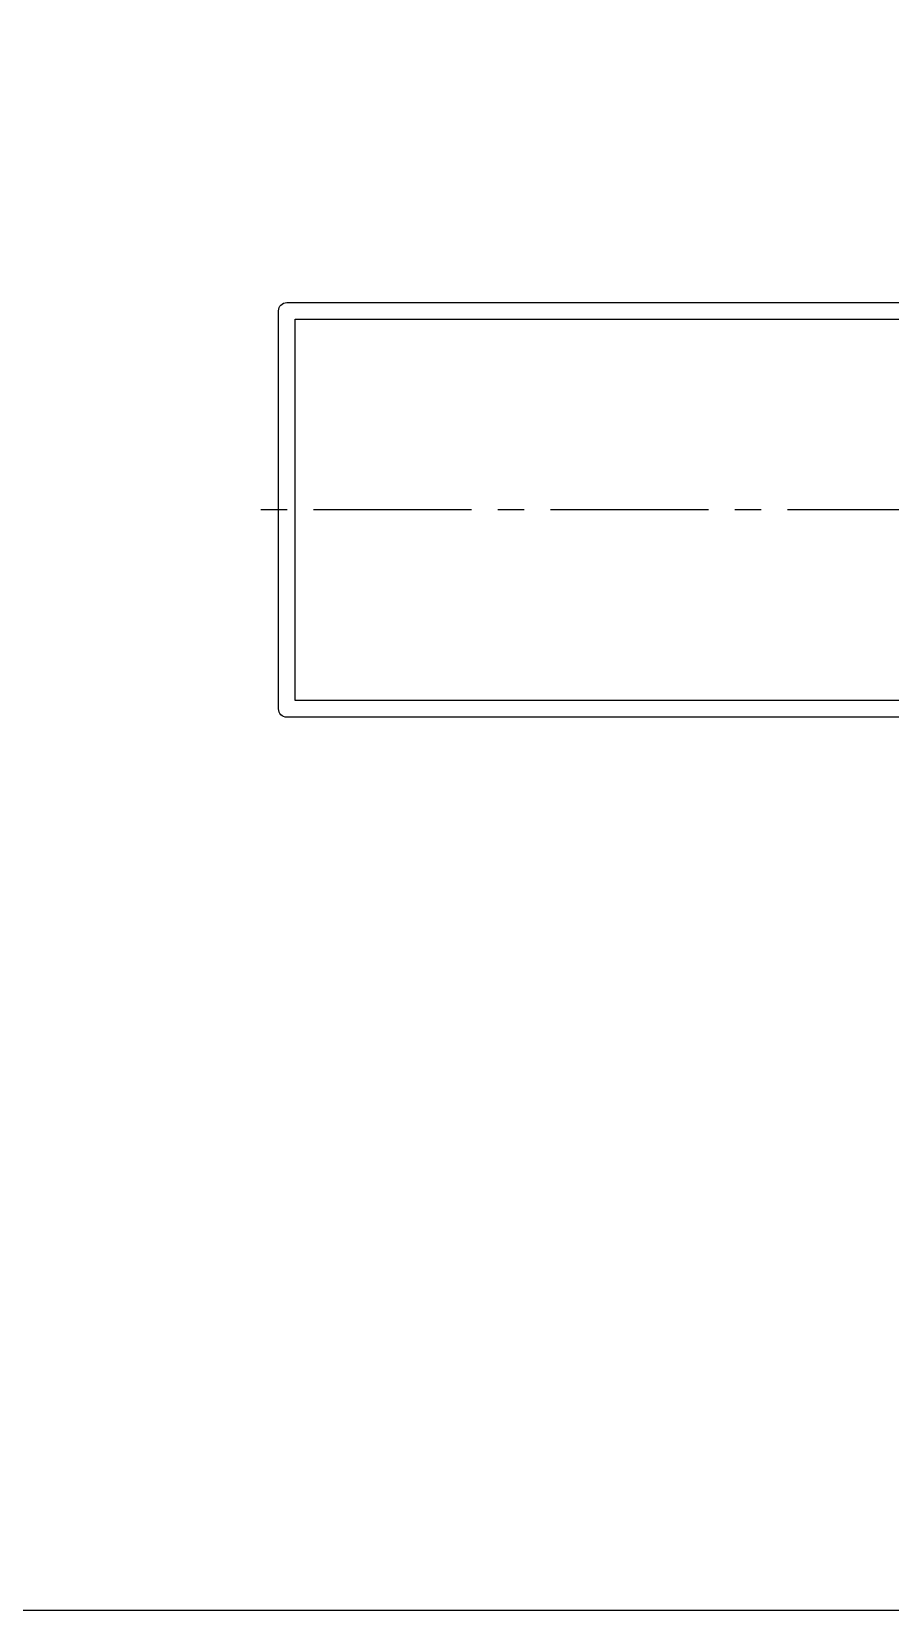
# Model space of a CAD drawing. Header units: millimetres. Extents: x 1744 to 18744, y -2272 to 2782.
# Drawn here: x 6625.7 to 6729.3, y 2066.4 to 2256.8 of the extents above; entities that cross this region are included whole.
import ezdxf

# ---------------------------------------------------------------- set-up
doc = ezdxf.new("R2010")
doc.units = ezdxf.units.MM
doc.linetypes.add('CENTER2', pattern=[28.574999999999992, 19.05, -3.174999999999998, 3.174999999999998, -3.174999999999998])
doc.layers.add('Steklopaket 50mm', color=100, linetype='Continuous')

# ---------------------------------------------------------------- blocks, each defined once
blk = doc.blocks.new('КП45550')
at = {"color": 217, "true_color": 0x93278f}
blk.add_lwpolyline([(-5, 6.375735931287636, -0.1989123673797085), (-4.912132034356543, 6.587867965643452), (-4.5, 7), (-4.912132034356543, 7.412132034354725, -0.1989123673796275), (-5, 7.624264068710544), (-5, 19), (-13, 19), (-13, 15.5), (-12, 15.5, -0.41421356237312), (-11.5, 15), (-11.5, 14.49999999999818, -0.4142135623731739), (-12, 13.99999999999818), (-14.42917960675004, 14, -0.1164338214657406), (-14.56334368540047, 14.03167184269841), (-15.33416407864933, 14.41708203932285, -0.2840790438401885), (-15.5, 14.6854101966237), (-15.5, 15.19999999999891, -0.4142135623734946), (-15.20000000000073, 15.5), (-14.5, 15.49999999999818), (-14.5, 16.99999999999818), (-14.91213203435654, 17.41213203435473, -0.1989123673792317), (-15, 17.62426406871053), (-15.00000000000091, 19), (-18.5645898033772, 19, -0.2840790438404208), (-18.83291796067715, 19.16583592135066), (-19.00000000000182, 19.5), (-19.1670820393274, 19.16583592135066, -0.2840790438404208), (-19.43541019662734, 19), (-23, 19), (-23, 17.62426406871053, -0.1989123673795694), (-23.08786796564437, 17.41213203435473), (-23.5, 17), (-23.5, 15.5), (-22.79999999999927, 15.49999999999818, -0.4142135623732223), (-22.5, 15.19999999999891), (-22.5, 14.6854101966237, -0.2840790438402298), (-22.66583592135066, 14.41708203932467), (-23.43665631460044, 14.03167184269841, -0.1164338214658029), (-23.57082039324996, 14), (-24.5, 14, -0.4142135623729827), (-25, 14.5), (-25, 119, -0.4142135623730951), (-24, 120), (24, 120, -0.4142135623730971), (25, 119), (24.99999999999909, 14.5, -0.4142135623729827), (24.5, 14), (23.57082039324996, 14, -0.1164338214658029), (23.43665631459953, 14.03167184269841), (22.66583592134975, 14.41708203932467, -0.2840790438402298), (22.5, 14.6854101966237), (22.49999999999909, 15.19999999999891, -0.4142135623732223), (22.79999999999927, 15.49999999999818), (23.5, 15.5), (23.5, 17), (23.08786796564437, 17.41213203435473, -0.1989123673795694), (23, 17.62426406871053), (23, 19), (19.43541019662734, 19, -0.2840790438404208), (19.16708203932649, 19.16583592134884), (19.00000000000182, 19.5), (18.83291796067715, 19.16583592134884, -0.2840790438404208), (18.5645898033772, 18.99999999999818), (15.00000000000091, 18.99999999999818), (15, 17.62426406871053, -0.1989123673792317), (14.91213203435563, 17.41213203435473), (14.5, 16.99999999999818), (14.5, 15.49999999999818), (15.20000000000073, 15.5, -0.4142135623734946), (15.5, 15.19999999999891), (15.5, 14.6854101966237, -0.2840790438401885), (15.33416407864933, 14.41708203932285), (14.56334368540047, 14.03167184269841, -0.1164338214657406), (14.42917960675004, 14), (12, 13.99999999999818, -0.4142135623731739), (11.5, 14.49999999999818), (11.5, 15, -0.4142135623730951), (12, 15.5), (13, 15.5), (13, 19), (5.000000000001818, 19), (5.000000000000908, 7.624264068710544, -0.1989123673796247), (4.912132034356543, 7.412132034354725), (4.500000000000908, 6.999999999998181), (4.912132034356543, 6.587867965643452, -0.1989123673797289), (5.000000000000908, 6.375735931287636), (5.000000000000908, 0.5, -0.4142135623730951), (4.500000000000908, 0), (3.124264068712363, 0, -0.1989123673796377), (2.912132034356545, 0.0878679656434542), (2.087867965645273, 0.9121320343547267, -0.1989123673796765), (2, 1.124264068710542), (2, 1.46458980337411, -0.2840790438404128), (2.165835921350661, 1.732917960674965), (2.5, 1.899999999999636), (2.165835921350661, 2.067082039324303, -0.2840790438404123), (2, 2.335410196625161), (2, 3.264589803373382, -0.2840790438404123), (2.165835921350661, 3.53291796067424), (2.5, 3.699999999998908), (2.165835921350661, 3.867082039323576, -0.2840790438404123), (2, 4.135410196624433), (2, 5.064589803374471, -0.2840790438404123), (2.165835921350661, 5.332917960673511), (2.5, 5.5), (2.165835921350661, 5.667082039324667, -0.2840790438404123), (2, 5.935410196623705), (2, 6.864589803373745, -0.2840790438404123), (2.165835921350661, 7.132917960674602), (2.5, 7.299999999999272), (2.165835921350661, 7.46708203932394, -0.2840790438404123), (2, 7.735410196624797), (2, 8.664589803374838, -0.2840790438404123), (2.165835921350661, 8.932917960673876), (2.5, 9.099999999998543), (2.165835921350661, 9.267082039325034, -0.2840790438404123), (2, 9.53541019662407), (2, 10.46458980337411, -0.2840790438404123), (2.165835921350661, 10.73291796067497), (2.5, 10.89999999999963), (2.165835921350661, 11.0670820393243, -0.2840790438404123), (2, 11.33541019662516), (2, 12.26458980337338, -0.2840790438404123), (2.165835921350661, 12.53291796067424), (2.5, 12.69999999999891), (2.165835921350661, 12.86708203932358, -0.2840790438403665), (2, 13.13541019662443), (2, 14.06458980337447, -0.2840790438404128), (2.165835921350661, 14.33291796067351), (2.5, 14.5), (2.165835921350661, 14.66708203932467, -0.2840790438404123), (2, 14.93541019662371), (2, 15.86458980337375, -0.2840790438404123), (2.165835921350661, 16.1329179606746), (2.5, 16.29999999999927), (2, 18), (9.095e-13, 19), (-2, 18), (-2, 17.63541019662443, -0.2840790438404123), (-2.165835921348838, 17.36708203932358), (-2.5, 17.19999999999891), (-2.165835921348838, 17.03291796067424, -0.2840790438404123), (-2, 16.76458980337338), (-2, 15.83541019662516, -0.2840790438404123), (-2.165835921348838, 15.5670820393243), (-2.5, 15.39999999999963), (-2.165835921348838, 15.23291796067496, -0.2840790438404123), (-2, 14.96458980337411), (-2, 14.03541019662407, -0.2840790438404128), (-2.165835921348838, 13.76708203932503), (-2.5, 13.59999999999853), (-2.165835921348838, 13.43291796067388, -0.2840790438404123), (-2, 13.16458980337484), (-2, 12.2354101966248, -0.2840790438404123), (-2.165835921348838, 11.96708203932394), (-2.5, 11.79999999999927), (-2.165835921348838, 11.6329179606746, -0.2840790438404123), (-2, 11.36458980337375), (-2, 10.4354101966237, -0.2840790438404123), (-2.165835921348838, 10.16708203932467), (-2.5, 10), (-2.165835921348838, 9.832917960673512, -0.2840790438404123), (-2, 9.564589803374474), (-2, 8.635410196624434, -0.2840790438404123), (-2.165835921348838, 8.367082039323577), (-2.5, 8.199999999998905), (-2.165835921348838, 8.03291796067424, -0.2840790438404123), (-2, 7.764589803373382), (-2, 6.835410196625161, -0.2840790438404123), (-2.165835921348838, 6.567082039324303), (-2.5, 6.399999999999636), (-2.165835921348838, 6.232917960674967, -0.2840790438404123), (-2, 5.96458980337411), (-2, 5.03541019662407, -0.2840790438404123), (-2.165835921348838, 4.767082039325032), (-2.5, 4.599999999998543), (-2.165835921348838, 4.432917960673876, -0.2840790438404123), (-2, 4.164589803374837), (-2, 3.235410196624798, -0.2840790438404123), (-2.165835921348838, 2.967082039323939), (-2.5, 2.799999999999272), (-2.165835921348838, 2.632917960674602, -0.2840790438404123), (-2, 2.364589803373744), (-1.99999999999909, 1.124264068710542, -0.1989123673796742), (-2.087867965643454, 0.9121320343547267), (-2.912132034354725, 0.0878679656434542, -0.1989123673796432), (-3.124264068710544, 0), (-4.5, 0, -0.4142135623730951), (-5, 0.5)], format="xyb", close=True, dxfattribs=at)
blk.add_lwpolyline([(23, 21), (-23, 21), (-23, 118), (23, 118)], close=True, dxfattribs=at)
blk = doc.blocks.new('*U285')
at = {"color": 0, "linetype": 'CENTER2', "transparency": 16777216}
blk.add_line((55.75, -4.7e-13), (-55.75, 1.52e-14), dxfattribs=at)

msp = doc.modelspace()

# ---------------------------------------------------------------- linework, layer by layer
at = {"layer": 'Steklopaket 50mm'}
msp.add_lwpolyline([(6312.964280140441, 2521.614470848785), (6938.52617568546, 2521.614470848785), (6938.52617568546, 2066.428066126851), (6312.964280140441, 2066.428066126851)], close=True, dxfattribs=at)

# ---------------------------------------------------------------- block references
at = {"rotation": 90}
msp.add_blockref('КП45550', (6775.529242356076, 2199.138457734948), dxfattribs=at)
at = {"linetype": 'CENTER2'}
msp.add_blockref('*U285', (6708.779242356076, 2199.138457734948), dxfattribs=at)

doc.saveas('drawing.dxf')
